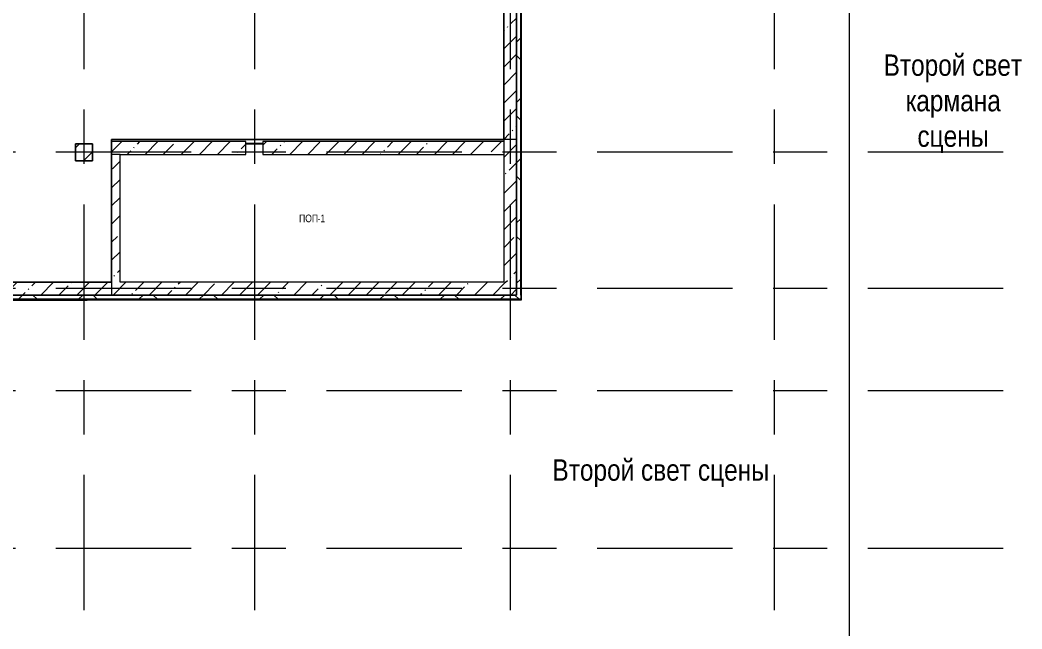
# Model space of a CAD drawing. Header units: millimetres. Extents: x 92932 to 275892, y -43515 to 30371.
# Drawn here: x 200677 to 224189, y 532 to 14819 of the extents above; entities that cross this region are included whole.
import ezdxf

# ---------------------------------------------------------------- set-up
doc = ezdxf.new("R2010")
doc.units = ezdxf.units.MM
doc.linetypes.add('Осевые', pattern=[6350, 1270, -952.5, 3175, -952.5])
for name, color, linetype, lineweight in [('Обобщенные модели', 7, 'Continuous', 9), ('Обобщенные модели-3', 7, 'Continuous', 18), ('Общие ребра', 7, 'Continuous', 9), ('Оси-1', 7, 'Осевые', 9), ('Перекрытия', 7, 'Continuous', 9), ('Перекрытия-1', 7, 'Continuous', 18), ('Стены-1', 7, 'Continuous', 18), ('Текстовые примечания', 7, 'Continuous', 9), ('Типовые аннотации', 7, 'Continuous', 9), ('Штриховка разреза-1', 7, 'Continuous', 9), ('Элементы узлов', 7, 'Continuous', 9)]:
    doc.layers.add(name, color=color, linetype=linetype, lineweight=lineweight)
doc.styles.add('Arial', font='Arial.ttf', dxfattribs={"width": 0.8, "height": 180})
doc.styles.add('Arial Narrow', font='Arial Narrow.ttf', dxfattribs={"height": 500})
pattern_1 = [(45, (120245.8, 0), (-424.264, 424.264), [600, -100, 20, -100]), (45, (120245.8, 424), (-424.264, 424.264), [])]
pattern_2 = [(45, (120245.8, 0), (-707.107, 707.107), []), (135, (120245.8, 0), (-707.107, -707.107), [])]

# ---------------------------------------------------------------- blocks, each defined once
blk = doc.blocks.new('Обобщенные модели 12 - Обобщенные модели 12-1067619-План 3-го этажа на отм_ _4_200')
at = {"layer": 'Обобщенные модели'}
h = blk.add_hatch(dxfattribs=at)
h.set_pattern_fill('FP_3', color=256, style=0, pattern_type=2)
h.set_pattern_definition([(45, (0, 0), (-493.914, 493.914), []), (45, (493.9, 0), (-493.914, 493.914), [873.125, -174.625, 6.706, -167.919])])
h.paths.add_polyline_path([(82132, 11517), (82132, 11917), (81732, 11917), (81732, 11517)], flags=0)
at = {"layer": 'Обобщенные модели-3'}
for p, q in [((82132, 11917), (81732, 11917)), ((81732, 11917), (81732, 11517)), ((82132, 11517), (82132, 11917)), ((81732, 11517), (82132, 11517))]:
    blk.add_line(p, q, dxfattribs=at)
blk = doc.blocks.new('Линия разрыва1 - М 200-4771509-План 3-го этажа на отм_ _4_200')
at = {"layer": 'Элементы узлов'}
blk.add_line((29546, 0), (90, 0), dxfattribs=at)

msp = doc.modelspace()

# ---------------------------------------------------------------- hatches: boundary and pattern name
at = {"layer": 'Штриховка разреза-1'}
h = msp.add_hatch(dxfattribs=at)
h.set_pattern_fill('FP_1', color=256, style=0, pattern_type=2)
h.set_pattern_definition(pattern_1)
h.paths.add_polyline_path([(212327.4, 8667.1), (212327.4, 23867.1), (212027.4, 23867.1), (212027.4, 8667.1)], flags=0)
h = msp.add_hatch(dxfattribs=at)
h.set_pattern_fill('FP_1', color=256, style=0, pattern_type=2)
h.set_pattern_definition(pattern_1)
h.paths.add_polyline_path([(212327.4, 8667.1), (212327.4, 23567.1), (212027.4, 23567.1), (212027.4, 8667.1)], flags=0)
h = msp.add_hatch(dxfattribs=at)
h.set_pattern_fill('FP_1', color=256, style=0, pattern_type=2)
h.set_pattern_definition(pattern_1)
h.paths.add_polyline_path([(212327.4, 8667.1), (212327.4, 23567.1), (212027.4, 23567.1), (212027.4, 8667.1)], flags=0)
h = msp.add_hatch(dxfattribs=at)
h.set_pattern_fill('FP_14', color=256, style=0, pattern_type=2)
h.set_pattern_definition(pattern_2)
h.paths.add_polyline_path([(212427.4, 8367.1), (212427.4, 23567.1), (212327.4, 23565.1), (212327.4, 8367.1)], flags=0)
h = msp.add_hatch(dxfattribs=at)
h.set_pattern_fill('FP_1', color=256, style=0, pattern_type=2)
h.set_pattern_definition(pattern_1)
h.paths.add_polyline_path([(202827.4, 8667.1), (203027.4, 8667.1), (203027.4, 11967.1), (202827.4, 11967.1), (202827.4, 10537.1)], flags=0)
h = msp.add_hatch(dxfattribs=at)
h.set_pattern_fill('FP_1', color=256, style=0, pattern_type=2)
h.set_pattern_definition(pattern_1)
h.paths.add_polyline_path([(205977.4, 11667.1), (205977.4, 11967.1), (203027.4, 11967.1), (203027.4, 11667.1)], flags=0)
h = msp.add_hatch(dxfattribs=at)
h.set_pattern_fill('FP_1', color=256, style=0, pattern_type=2)
h.set_pattern_definition(pattern_1)
h.paths.add_polyline_path([(212027.4, 11667.1), (212027.4, 11967.1), (206377.4, 11967.1), (206377.4, 11667.1), (206876.6, 11667.1)], flags=0)
h = msp.add_hatch(dxfattribs=at)
h.set_pattern_fill('FP_1', color=256, style=0, pattern_type=2)
h.set_pattern_definition(pattern_1)
h.paths.add_polyline_path([(203027.4, 8667.1), (203027.4, 11667.1), (202827.4, 11667.1), (202827.4, 8667.1)], flags=0)
h = msp.add_hatch(dxfattribs=at)
h.set_pattern_fill('FP_1', color=256, style=0, pattern_type=2)
h.set_pattern_definition(pattern_1)
h.paths.add_polyline_path([(212327.4, 8367.1), (212327.4, 8667.1), (192327.4, 8667.1), (192327.4, 8367.1), (206876.6, 8367.1)], flags=0)
h = msp.add_hatch(dxfattribs=at)
h.set_pattern_fill('FP_14', color=256, style=0, pattern_type=2)
h.set_pattern_definition(pattern_2)
h.paths.add_polyline_path([(202252.4, 8267.1), (202252.4, 8367.1), (192327.4, 8367.1), (192327.4, 8267.1), (193306.9, 8267.1)], flags=0)
h = msp.add_hatch(dxfattribs=at)
h.set_pattern_fill('FP_14', color=256, style=0, pattern_type=2)
h.set_pattern_definition(pattern_2)
h.paths.add_polyline_path([(212427.4, 8267.1), (212427.4, 8367.1), (202252.4, 8367.1), (202252.4, 8267.1), (206876.6, 8267.1)], flags=0)

# ---------------------------------------------------------------- linework, layer by layer
at = {"layer": 'Общие ребра'}
for p, q in [((212327.4, 8667.1), (212327.4, 23567.1)), ((212327.4, 23565.1), (212327.4, 8667.1)), ((212427.4, 8367.1), (212427.4, 23567.1)), ((212439.9, 8367.1), (212439.9, 23567.1)), ((205977.4, 11917.1), (205977.4, 11919.1)), ((205977.4, 11919.1), (205977.4, 11917.1)), ((212027.4, 11967.1), (206377.4, 11967.1)), ((206377.4, 11919.1), (206377.4, 11917.1)), ((206377.4, 11917.1), (206377.4, 11919.1)), ((202252.4, 8267.1), (192327.4, 8267.1)), ((202252.4, 8254.6), (192327.4, 8254.6)), ((192441.4, 8367.1), (202252.4, 8367.1)), ((202252.4, 8367.1), (192441.4, 8367.1)), ((192443.9, 8253.1), (202252.4, 8253.1)), ((202252.4, 8253.1), (192443.9, 8253.1)), ((202252.4, 8367.1), (212327.4, 8367.1)), ((212327.4, 8367.1), (202252.4, 8367.1)), ((212427.4, 8267.1), (202252.4, 8267.1)), ((212439.9, 8254.6), (202252.4, 8254.6)), ((212427.4, 8367.1), (212427.4, 8267.1)), ((212439.9, 8367.1), (212439.9, 8267.1)), ((212439.9, 8267.1), (212439.9, 8254.6)), ((212441.4, 8267.1), (212439.9, 8267.1)), ((212439.9, 8254.6), (212439.9, 8253.1)), ((212441.4, 8254.6), (212439.9, 8254.6)), ((212439.9, 8253.1), (212441.4, 8253.1)), ((212441.4, 8267.1), (212441.4, 8367.1)), ((212441.4, 8253.1), (212441.4, 8254.6))]:
    msp.add_line(p, q, dxfattribs=at)
at = {"layer": 'Оси-1'}
for p, q in [((202177.4, 25417.1), (202177.4, -41737.8)), ((206177.4, 25417.1), (206177.4, -41737.8)), ((212177.4, 25417.1), (212177.4, -41737.8)), ((218377.4, 25417.1), (218377.4, -41737.8)), ((270417.4, 11717.1), (170811.4, 11717.1)), ((270417.4, 8517.1), (170811.4, 8517.1)), ((270417.4, 6117.1), (170811.4, 6117.1)), ((270417.4, 2417.1), (170811.4, 2417.1))]:
    msp.add_line(p, q, dxfattribs=at)
at = {"layer": 'Перекрытия'}
for p, q in [((212027.4, 12017.1), (212027.4, 15117.1)), ((212327.4, 11667.1), (212327.4, 15217.1)), ((202827.4, 8667.1), (202827.4, 12017.1)), ((202827.4, 12017.1), (212027.4, 12017.1)), ((201977.4, 11517.1), (201977.4, 11917.1)), ((201977.4, 11917.1), (202377.4, 11917.1)), ((202377.4, 11917.1), (202377.4, 11517.1)), ((202377.4, 11517.1), (201977.4, 11517.1)), ((186102.4, 8667.1), (202827.4, 8667.1)), ((192327.4, 8367.1), (203027.4, 8367.1))]:
    msp.add_line(p, q, dxfattribs=at)
at = {"layer": 'Перекрытия-1'}
for p, q in [((212327.4, 12017.1), (202827.4, 12017.1)), ((202827.4, 12017.1), (202827.4, 8367.1)), ((212327.4, 8367.1), (212327.4, 12017.1)), ((202827.4, 8367.1), (212327.4, 8367.1))]:
    msp.add_line(p, q, dxfattribs=at)
at = {"layer": 'Стены-1'}
for p, q in [((212327.4, 8667.1), (212327.4, 23567.1)), ((212327.4, 8667.1), (212327.4, 23567.1)), ((212441.4, 8367.1), (212441.4, 23567.1)), ((212027.4, 15117.1), (212027.4, 11967.1)), ((212027.4, 15117.1), (212027.4, 8667.1)), ((212027.4, 15117.1), (212027.4, 11967.1)), ((202827.4, 11967.1), (202827.4, 8667.1)), ((203027.4, 11967.1), (202827.4, 11967.1)), ((205977.4, 11967.1), (203027.4, 11967.1)), ((205977.4, 11919.1), (205977.4, 11967.1)), ((206377.4, 11919.1), (205977.4, 11919.1)), ((205977.4, 11667.1), (205977.4, 11917.1)), ((205977.4, 11917.1), (206377.4, 11917.1)), ((206377.4, 11967.1), (206377.4, 11919.1)), ((206377.4, 11917.1), (206377.4, 11667.1)), ((202827.4, 11667.1), (202827.4, 8667.1)), ((203027.4, 11667.1), (202827.4, 11667.1)), ((203027.4, 8667.1), (203027.4, 11667.1)), ((203027.4, 8667.1), (203027.4, 11667.1)), ((203027.4, 11667.1), (205977.4, 11667.1)), ((206377.4, 11667.1), (212027.4, 11667.1)), ((212027.4, 11667.1), (212027.4, 8667.1)), ((212027.4, 11667.1), (212027.4, 8667.1)), ((202827.4, 8667.1), (192327.4, 8667.1)), ((212027.4, 8667.1), (203027.4, 8667.1)), ((212327.4, 8367.1), (212327.4, 8667.1)), ((212327.4, 8667.1), (212327.4, 8367.1)), ((192443.9, 8248.1), (202252.4, 8248.1)), ((202252.4, 8248.1), (202252.4, 8253.1)), ((202252.4, 8253.1), (212441.4, 8253.1)), ((212441.4, 8253.1), (212441.4, 8367.1))]:
    msp.add_line(p, q, dxfattribs=at)

# ---------------------------------------------------------------- block references
at = {"layer": 'Обобщенные модели'}
msp.add_blockref('Обобщенные модели 12 - Обобщенные модели 12-1067619-План 3-го этажа на отм_ _4_200', (120245.8, 0), dxfattribs=at)
at = {"layer": 'Элементы узлов', "rotation": 90.0000000000004}
msp.add_blockref('Линия разрыва1 - М 200-4771509-План 3-го этажа на отм_ _4_200', (220132.4, -3128.8), dxfattribs=at)

# ---------------------------------------------------------------- texts
at = {"layer": 'Текстовые примечания', "char_height": 500, "attachment_point": 1, "style": 'Arial Narrow'}
for s, insert, width in [('Второй', (220942.9, 14011.2), 2324.894), ('\\fArial Narrow|b0|i0|c204|p34|; ', (222861.1, 14011.2), 192.405), ('свет', (223019.9, 14011.2), 1427.004), ('\\fArial Narrow|b0|i0|c204|p34|; ', (223694.6, 13177.8), 192.405), ('кармана', (221458.8, 13177.8), 2709.704), ('сцены', (221736.7, 12344.3), 2036.286), ('Второй', (213172, 4511.2), 2324.894), ('\\fArial Narrow|b0|i0|c204|p34|; ', (215090.2, 4511.2), 192.405), ('\\fArial Narrow|b0|i0|c204|p34|; ', (216426.3, 4511.2), 192.405), ('свет', (215248.9, 4511.2), 1427.004), ('сцены', (216585.1, 4511.2), 2036.286)]:
    msp.add_mtext(s, dxfattribs=dict(at, insert=insert, width=width))
at = {"layer": 'Типовые аннотации', "char_height": 180, "attachment_point": 1, "style": 'Arial'}
for s, insert, width in [('ПОП', (207225.2, 10255.1), 525.907), ('-1', (207659.1, 10255.1), 218.059)]:
    msp.add_mtext(s, dxfattribs=dict(at, insert=insert, width=width))

doc.saveas('drawing.dxf')
